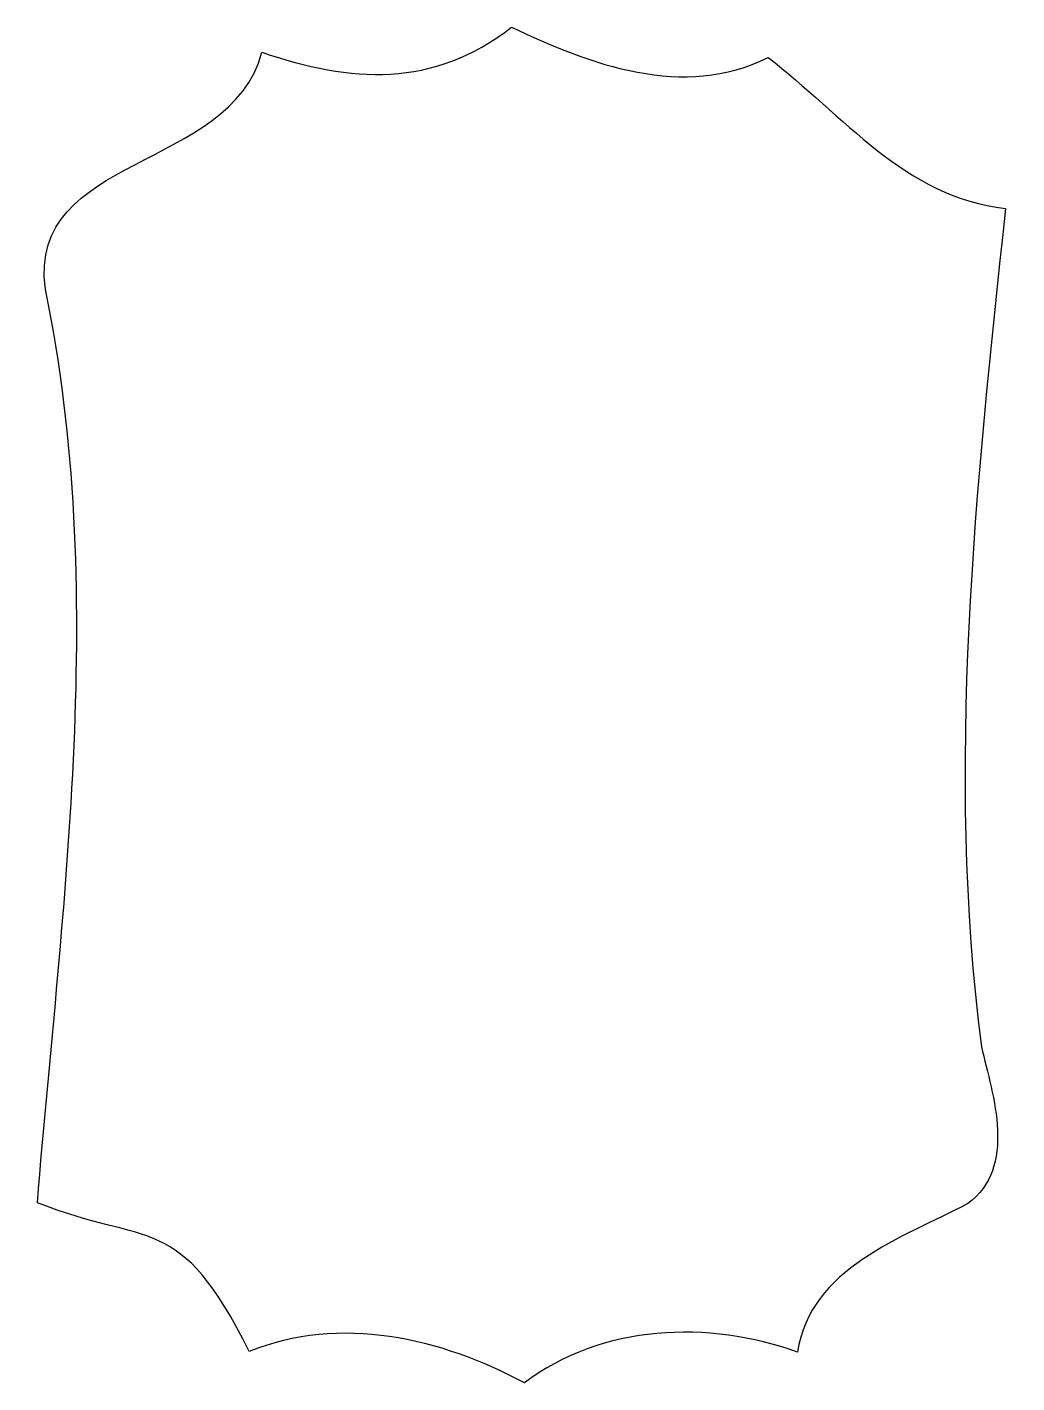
# Model space of a CAD drawing. Header units: centimetres. Extents: x -2.87 to 0.92, y 0.66 to 5.85.
import ezdxf

# ---------------------------------------------------------------- set-up
doc = ezdxf.new("R2010")
doc.units = ezdxf.units.CM
doc.header["$MEASUREMENT"] = 0
doc.layers.add('Layer 1', color=7, linetype='Continuous')

msp = doc.modelspace()

# ---------------------------------------------------------------- linework, layer by layer
at = {"layer": 'Layer 1', "color": 136}
msp.add_open_spline([(-1.96847, 5.75762), (-2.09093, 5.30076), (-2.86754, 5.36848), (-2.79759, 4.85136), (-2.79759, 4.85136), (-2.55958, 3.69874), (-2.73237, 2.51098), (-2.82832, 1.35423), (-2.82832, 1.35423), (-2.4071, 1.18563), (-2.28417, 1.32516), (-2.01721, 0.78455), (-2.01721, 0.78455), (-1.67105, 0.92565), (-1.28128, 0.83638), (-0.96384, 0.66466), (-0.96384, 0.66466), (-0.66695, 0.88881), (-0.2573, 0.90569), (0.08209, 0.78207), (0.08209, 0.78207), (0.12914, 1.10311), (0.4838, 1.2202), (0.73446, 1.35092), (0.73446, 1.35092), (0.92185, 1.48936), (0.83163, 1.76309), (0.78572, 1.95119), (0.78572, 1.95119), (0.64813, 3.01858), (0.7643, 4.09589), (0.87832, 5.16009), (0.87832, 5.16009), (0.49722, 5.19905), (0.25256, 5.5208), (-0.03035, 5.73722), (-0.03035, 5.73722), (-0.35216, 5.57558), (-0.71437, 5.71055), (-1.01262, 5.8538), (-1.01262, 5.8538), (-1.31476, 5.61892), (-1.62714, 5.64183), (-1.96847, 5.75762)], degree=3, knots=[0, 0, 0, 0, 0.0833333, 0.0833333, 0.0833333, 0.0833333, 0.1666667, 0.1666667, 0.1666667, 0.1666667, 0.25, 0.25, 0.25, 0.25, 0.3333333, 0.3333333, 0.3333333, 0.3333333, 0.4166667, 0.4166667, 0.4166667, 0.4166667, 0.5, 0.5, 0.5, 0.5, 0.5833333, 0.5833333, 0.5833333, 0.5833333, 0.6666667, 0.6666667, 0.6666667, 0.6666667, 0.75, 0.75, 0.75, 0.75, 0.8333333, 0.8333333, 0.8333333, 0.8333333, 1, 1, 1, 1], dxfattribs=at)

doc.saveas('drawing.dxf')
